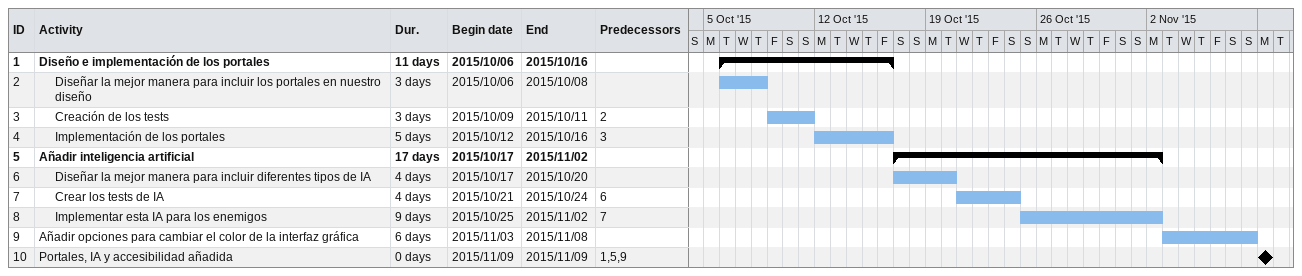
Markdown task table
| ID | Level | Task | Duration | Start | Finish | Predecessors |
|---|---|---|---|---|---|---|
| 1 | 1 | **Diseño e implementación de los portales** | 11d | 2015-10-06 | 2015-10-16 |  |
| 2 | 2 | Diseñar la mejor manera para incluir los portales en nuestro diseño | 3d | 2015-10-06 | 2015-10-08 |  |
| 3 | 2 | Creación de los tests | 3d | 2015-10-09 | 2015-10-11 | 2 |
| 4 | 2 | Implementación de los portales | 5d | 2015-10-12 | 2015-10-16 | 3 |
| 5 | 1 | **Añadir inteligencia artificial** | 17d | 2015-10-17 | 2015-11-02 |  |
| 6 | 2 | Diseñar la mejor manera para incluir diferentes tipos de IA | 4d | 2015-10-17 | 2015-10-20 |  |
| 7 | 2 | Crear los tests de IA | 4d | 2015-10-21 | 2015-10-24 | 6 |
| 8 | 2 | Implementar esta IA para los enemigos | 9d | 2015-10-25 | 2015-11-02 | 7 |
| 9 | 1 | Añadir opciones para cambiar el color de la interfaz gráfica | 6d | 2015-11-03 | 2015-11-08 |  |
| 10 | 1 | Portales, IA y accesibilidad añadida | 0d | 2015-11-09 | 2015-11-09 | 1, 5, 9 |
